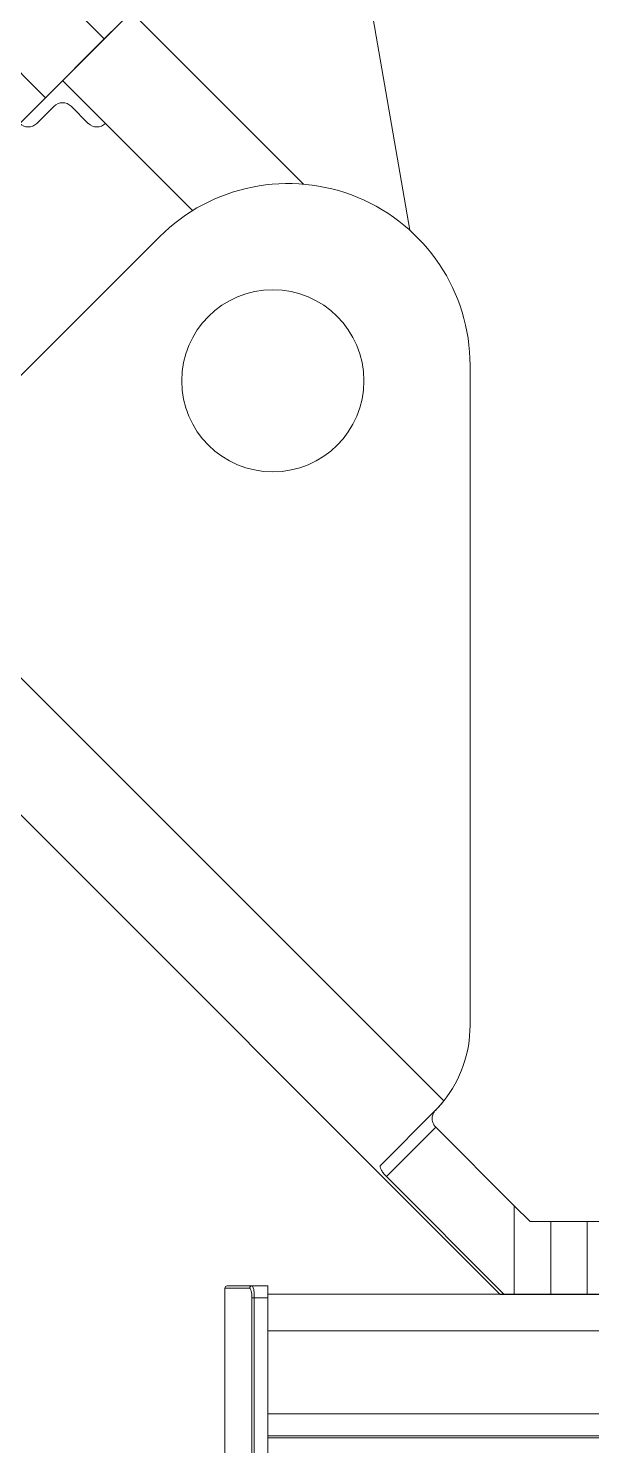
# Model space of a CAD drawing. Extents: x -976302 to -776254, y 5665 to 231437.
# Drawn here: x -803810 to -803576, y 88432 to 89020 of the extents above; entities that cross this region are included whole.
import ezdxf

# ---------------------------------------------------------------- set-up
doc = ezdxf.new("R2010")
doc.units = 0
doc.header["$LTSCALE"] = 1000
doc.header["$MEASUREMENT"] = 0
doc.layers.add('暖通', color=7, linetype='Continuous')

# ---------------------------------------------------------------- blocks, each defined once
blk = doc.blocks.new('*U22')
at = {"color": 5, "linetype": 'Continuous', "lineweight": 15}
for p, q in [((-24583.71, -16947.86), (-24583.71, -16965.72)), ((-24581.67, -16947.86), (-24583.71, -16947.86)), ((-24583.51, -16947.66), (-24581.47, -16947.66)), ((-24581.49, -16948.65), (-24581.3, -16948.65)), ((-24581.49, -16988.36), (-24581.49, -16948.65)), ((-24581.47, -16947.66), (-24580.18, -16947.66)), ((-24580.18, -16948.65), (-24581.3, -16948.65)), ((-24581.3, -16948.65), (-24581.3, -16988.36)), ((-24580.18, -16947.66), (-24580.18, -16948.65)), ((-24580.18, -16948.65), (-24580.18, -16950.97)), ((-24580.18, -16951.33), (-24580.18, -16950.97)), ((-24580.18, -16958.14), (-24580.18, -16951.33)), ((-24580.18, -16958.46), (-24580.18, -16958.14)), ((-24580.18, -16958.46), (-24580.18, -16979.25))]:
    blk.add_line(p, q, dxfattribs=at)
at = {"color": 7, "linetype": 'Continuous', "lineweight": 15}
for p, q in [((-24580.18, -16948.35), (-23580.18, -16948.35)), ((-24580.18, -16959.92), (-23580.18, -16959.92)), ((-24580.18, -16960.08), (-23580.18, -16960.08))]:
    blk.add_line(p, q, dxfattribs=at)
at = {"color": 253, "linetype": 'Continuous', "lineweight": 15, "true_color": 0x9e9e9e}
for p, q in [((-24580.18, -16951.33), (-23580.18, -16951.33)), ((-24580.18, -16958.14), (-23580.18, -16958.14))]:
    blk.add_line(p, q, dxfattribs=at)
at = {"color": 5, "linetype": 'Continuous', "lineweight": 15}
for centre, radius, start, end in [((-24583.51, -16947.86), 0.199, 90, 180), ((-24581.47, -16947.85), 0.196, 90.6344, 180.6206)]:
    blk.add_arc(centre, radius, start, end, dxfattribs=at)
for points, knots in [([(-24581.49, -16948.65), (-24581.49, -16948.54), (-24581.5, -16948.44), (-24581.52, -16948.25), (-24581.53, -16948.16), (-24581.58, -16947.94), (-24581.62, -16947.86), (-24581.67, -16947.86)], [0, 0, 0, 0, 0.25, 0.25, 0.5, 0.5, 1, 1, 1, 1]), ([(-24581.47, -16947.66), (-24581.45, -16947.66), (-24581.43, -16947.68), (-24581.39, -16947.78), (-24581.37, -16947.86), (-24581.33, -16948.04), (-24581.32, -16948.15), (-24581.3, -16948.39), (-24581.3, -16948.52), (-24581.3, -16948.65)], [0, 0, 0, 0, 0.25, 0.25, 0.5, 0.5, 0.75, 0.75, 1, 1, 1, 1])]:
    blk.add_open_spline(points, degree=3, knots=knots, dxfattribs=at)
blk = doc.blocks.new('a1-3d-02')
at = {"color": 7, "linetype": 'Continuous', "lineweight": 15}
for p, q in [((-24797.1, -16903.98), (-24800.21, -16886.08)), ((-24820.83, -16887.08), (-24822.09, -16888.33)), ((-24819.89, -16886.13), (-24805.79, -16900.22)), ((-24822.09, -16888.33), (-24826.91, -16893.15)), ((-24814.86, -16902.38), (-24825.5, -16891.74)), ((-24826.91, -16893.15), (-24829.01, -16895.25)), ((-24826.2, -16893.85), (-24827.61, -16895.25)), ((-24823.4, -16895.25), (-24824.8, -16893.85)), ((-24841.3, -16928.25), (-24817.58, -16904.53)), ((-24792.16, -16915.06), (-24792.16, -16969.06)), ((-24794.31, -16975.23), (-24841.3, -16928.25)), ((-24846.91, -16933.86), (-24789.71, -16991.06)), ((-24799.47, -16980.49), (-24795.07, -16976.08)), ((-24799, -16981.42), (-24794.97, -16977.39)), ((-24794.97, -16977.39), (-24794.97, -16977.38)), ((-24794.97, -16977.39), (-24788.54, -16983.81)), ((-24789.36, -16991.06), (-24799, -16981.42)), ((-24788.54, -16983.81), (-24788.54, -16991.06)), ((-24787.25, -16985.11), (-24788.54, -16983.81)), ((-24785.56, -16985.11), (-24787.25, -16985.11)), ((-24785.56, -16991.06), (-24785.56, -16985.11)), ((-24782.58, -16985.11), (-24785.56, -16985.11)), ((-24782.58, -16991.06), (-24782.58, -16985.11)), ((-24782.58, -16985.11), (-24730.61, -16985.11)), ((-24789.71, -16991.06), (-24789.36, -16991.06)), ((-24788.54, -16991.06), (-24789.36, -16991.06)), ((-24788.54, -16991.06), (-24785.56, -16991.06)), ((-24785.56, -16991.06), (-24782.58, -16991.06)), ((-24730.61, -16991.06), (-24782.58, -16991.06))]:
    blk.add_line(p, q, dxfattribs=at)
blk.add_circle((-24808.3, -16916.31), 7.45, dxfattribs=at)
for centre, radius, start, end in [((-24825.5, -16894.55), 0.993, 45, 135), ((-24828.31, -16894.55), 0.993, 225, 315), ((-24822.69, -16894.55), 0.993, 225, 315), ((-24807.05, -16915.06), 14.89, 0, 135), ((-24802.09, -16969.06), 9.93, 321.5583, 360)]:
    blk.add_arc(centre, radius, start, end, dxfattribs=at)
blk.add_open_spline([(-24795.07, -16976.08), (-24794.8, -16975.81), (-24794.55, -16975.53), (-24794.31, -16975.23)], degree=3, dxfattribs=at)
for points, knots in [([(-24795.07, -16976.08), (-24794.95, -16975.96), (-24794.82, -16975.83), (-24794.57, -16975.55), (-24794.44, -16975.39), (-24794.31, -16975.23)], [0, 0, 0, 0, 0.5, 0.5, 1, 1, 1, 1]), ([(-24795.07, -16976.08), (-24795.07, -16976.08), (-24795.08, -16976.09), (-24795.1, -16976.13), (-24795.11, -16976.15), (-24795.15, -16976.21), (-24795.17, -16976.25), (-24795.23, -16976.4), (-24795.26, -16976.51), (-24795.27, -16976.75), (-24795.25, -16976.88), (-24795.16, -16977.14), (-24795.08, -16977.27), (-24794.97, -16977.38)], [0, 0, 0, 0, 0.0625, 0.0625, 0.125, 0.125, 0.25, 0.25, 0.5, 0.5, 0.75, 0.75, 1, 1, 1, 1]), ([(-24799.47, -16980.49), (-24799.51, -16980.52), (-24799.52, -16980.57), (-24799.51, -16980.7), (-24799.49, -16980.77), (-24799.4, -16980.94), (-24799.34, -16981.03), (-24799.19, -16981.22), (-24799.1, -16981.32), (-24799, -16981.42)], [0, 0, 0, 0, 0.25, 0.25, 0.5, 0.5, 0.75, 0.75, 1, 1, 1, 1])]:
    blk.add_open_spline(points, degree=3, knots=knots, dxfattribs=at)
blk = doc.blocks.new('*U21')
at = {"color": 253, "linetype": 'Continuous', "lineweight": 15, "true_color": 0x9e9e9e}
for p, q in [((-14588.95, -24031.48), (-14316.59, -24303.84)), ((-14593.77, -24036.29), (-14321.4, -24308.66))]:
    blk.add_line(p, q, dxfattribs=at)
blk.add_line((-14294.52, -24281.77), (-14323.51, -24310.76))
at = {"color": 7, "linetype": 'Continuous', "lineweight": 15}
blk.add_line((-14284.21, -24406.57), (-14341.41, -24349.37), dxfattribs=at)
blk.add_blockref('a1-3d-02', (10505.5, -7415.51))

msp = doc.modelspace()

# ---------------------------------------------------------------- block references
at = {"layer": '暖通', "color": 7, "xscale": 5.068799998611212, "yscale": 5.068799998611212, "zscale": 5.068799998611212}
for name, p in [('*U21', (-731210.25, 212206.79)), ('*U21', (-731210.25, 212206.79)), ('*U22', (-679118.28, 174402.58)), ('*U22', (-679118.28, 174402.58))]:
    msp.add_blockref(name, p, dxfattribs=at)

doc.saveas('drawing.dxf')
